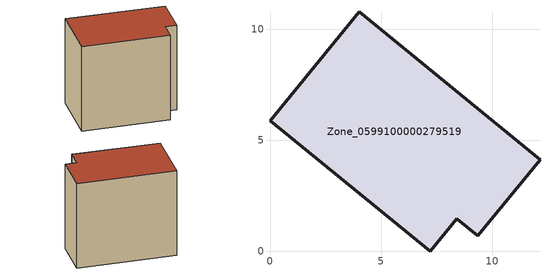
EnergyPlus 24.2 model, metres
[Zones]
Zone_0599100000279519
 floor ground (C_G): 0,5.88 4.02,10.8 12.16,4.14 9.37,0.71 8.42,1.48 7.21,0 z0
 wall outside (C_F): 4.02,10.8 0,5.88 7.21,0 8.42,1.48 9.37,0.71 12.16,4.14 4.02,10.8 z0:9.62
 roof outside (C_R): 12.16,4.14 4.02,10.8 0,5.88 7.21,0 8.42,1.48 9.37,0.71 z9.62
[BUILDING]
Pand.0599100000279519: North Axis=0; Terrain=City; Loads Convergence Tolerance Value=0.04; Temperature Convergence Tolerance Value=0.4; Solar Distribution=FullExterior; Maximum Number of Warmup Days=25; Minimum Number of Warmup Days=1
[Site:Location]
Rotterdam.The.Hague.AP_ZH_NLD Design_Conditions: Latitude=51.96; Longitude=4.45; Time Zone=1; Elevation=-4.5
[SITE:GROUNDTEMPERATURE:BUILDINGSURFACE]
18, 18, 18, 18, 18, 18, 18, 18, 18, 18, 18, 18
[MATERIAL] Thermal Absorptance=0.9; Solar Absorptance=0.7; Visible Absorptance=0.7
Name | Roughness | Thickness | Conductivity | Density | Specific Heat
G.TI.1946 | MediumSmooth | 0.15 | 1 | 540 | 1210
F.TI.1946 | Rough | 0.3 | 0.857143 | 1920 | 840
R.TI.1946 | MediumRough | 0.2 | 0.1 | 1500 | 1000
[CONSTRUCTION]
C_G: G.TI.1946
C_F: F.TI.1946
C_R: R.TI.1946
[ZONE]
Zone_0599100000279519: Type=1; Multiplier=1; Ceiling Height=Autocalculate; Volume=Autocalculate; Floor Area=autocalculate; Part of Total Floor Area=Yes
[ZONEINFILTRATION:DESIGNFLOWRATE]
Infil_Zone_0599100000279519: Zone or ZoneList or Space or SpaceList=Zone_0599100000279519; Schedule=AlwaysOn; Design Flow Rate Calculation Method=Flow/Area; Flow Rate per Floor Area=0.003; Constant Term Coefficient=1; Temperature Term Coefficient=0; Velocity Term Coefficient=0; Velocity Squared Term Coefficient=0
[HVACTEMPLATE:ZONE:IDEALLOADSAIRSYSTEM]
Zone_0599100000279519: Maximum Heating Supply Air Temperature=50; Minimum Cooling Supply Air Temperature=13; Maximum Heating Supply Air Humidity Ratio=0.0156; Minimum Cooling Supply Air Humidity Ratio=0.0077; Heating Limit=NoLimit; Cooling Limit=NoLimit; Dehumidification Control Type=ConstantSensibleHeatRatio; Cooling Sensible Heat Ratio=0.7; Dehumidification Setpoint=60; Humidification Control Type=None; Humidification Setpoint=30; Outdoor Air Method=None; Outdoor Air Flow Rate per Person=0.00944; Outdoor Air Flow Rate per Zone Floor Area=0; Outdoor Air Flow Rate per Zone=0; Demand Controlled Ventilation Type=None; Outdoor Air Economizer Type=NoEconomizer; Heat Recovery Type=None; Sensible Heat Recovery Effectiveness=0.7; Latent Heat Recovery Effectiveness=0.65
[ZONECONTROL:THERMOSTAT]
ThermostatControl_Zone_0599100000279519: Zone or ZoneList=Zone_0599100000279519; Control Type Schedule=DualSetpointControlType; Control 1=Thermostat_Zone_0599100000279519; Temperature Difference Between Cutout And Setpoint=0
[THERMOSTATSETPOINT:DUALSETPOINT]
Thermostat_Zone_0599100000279519: Heating Setpoint Temperature Schedule=HeatingSetpoint_Zone_0599100000279519; Cooling Setpoint Temperature Schedule=CoolingSetpoint_Zone_0599100000279519
[SCHEDULE:COMPACT]
HeatingSetpoint_Zone_0599100000279519: Through: 12/31, For: AllDays, Until: 24:00, 21
CoolingSetpoint_Zone_0599100000279519: Through: 12/31, For: AllDays, Until: 24:00, 24
DualSetpointControlType: Through: 12/31, For: AllDays, Until: 24:00, 4
AlwaysOn: Through: 12/31, For: AllDays, Until: 24:00, 1
